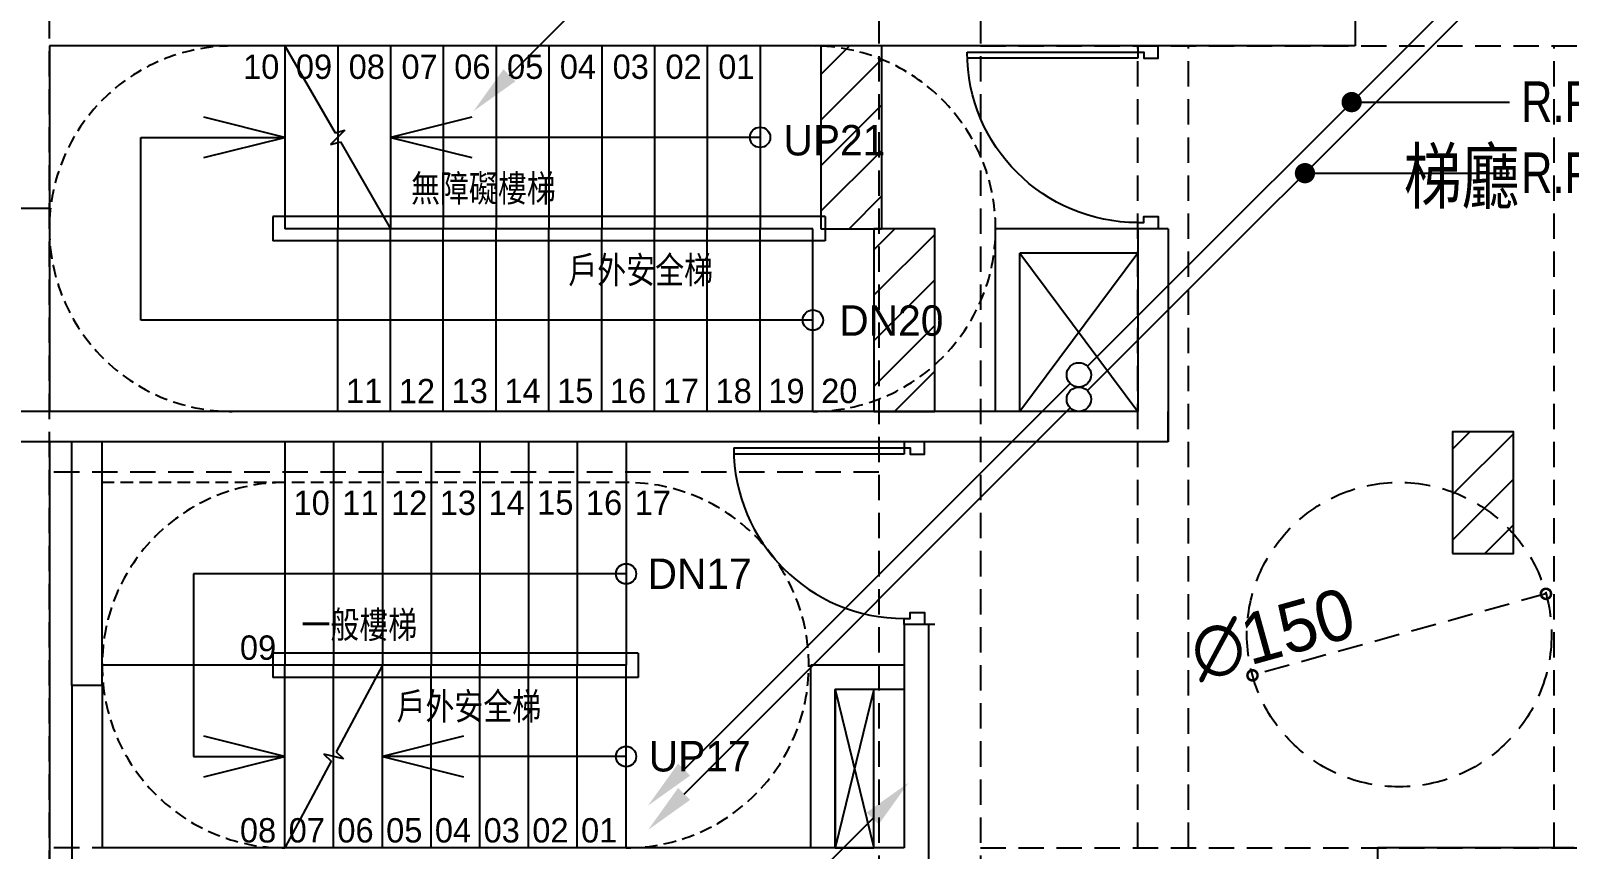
# Model space of a CAD drawing. Header units: millimetres. Extents: x 98197 to 106565, y 53890 to 60222.
# Drawn here: x 103138 to 103895, y 55815 to 56218 of the extents above; entities that cross this region are included whole.
import ezdxf
from ezdxf.enums import TextEntityAlignment as Align

# ---------------------------------------------------------------- set-up
doc = ezdxf.new("R2010")
doc.units = ezdxf.units.MM
doc.header["$LTSCALE"] = 50
doc.header["$MEASUREMENT"] = 0
doc.header["$PDMODE"] = 1
for name, pattern in [('DASHED2', [0.375, 0.25, -0.125]), ('HIDDEN', [0.375, 0.25, -0.125]), ('HIDDEN2', [0.1875, 0.125, -0.0625])]:
    doc.linetypes.add(name, pattern=pattern)
doc.layers.get('0').update_dxf_attribs({"color": 8, "linetype": 'CONTINUOUS'})
doc.layers.get('Defpoints').update_dxf_attribs({"color": 8, "linetype": 'CONTINUOUS'})
doc.layers.add('00', color=7, linetype='HIDDEN')
doc.layers.add('36雨排水', color=3, linetype='CONTINUOUS')
doc.styles.add('CHINA', font='c2', dxfattribs={"bigfont": 'china'})
doc.styles.add('JEH', font='c2.shx', dxfattribs={"bigfont": 'china.shx'})
doc.styles.add('NOTHING', font='c2.shx', dxfattribs={"bigfont": 'china.shx'})
doc.dimstyles.new('JEH', dxfattribs={"dimscale": 10, "dimtxt": 3, "dimasz": 4, "dimexe": 1, "dimexo": 1, "dimgap": 0.09, "dimtad": 1, "dimdsep": 46, "dimtxsty": 'JEH', "dimblk": 'DOTSMALL', "dimcen": 0.1, "dimadec": 0, "dimazin": 0, "dimtfac": 1, "dimtdec": 1, "dimtmove": 2, "dimatfit": 3, "dimfxl": 1, "dimtolj": 1, "dimtzin": 0, "dimarcsym": 0})

# ---------------------------------------------------------------- blocks, each defined once
blk = doc.blocks.new('1111111')
at = {"layer": '36雨排水', "linetype": 'Continuous'}
for p, q in [((4902.82, 3830.25), (4712.61, 3640.04)), ((4842.71, 3770.15), (4920.5, 3770.15)), ((4513.91, 3441.34), (4704.12, 3631.56))]:
    blk.add_line(p, q, dxfattribs=at)
at = {"layer": '36雨排水', "linetype": 'Continuous', "const_width": 5}
blk.add_lwpolyline([(4840.21, 3770.15, 1), (4845.21, 3770.15, 1)], format="xyb", close=True, dxfattribs=at)
at = {"layer": '36雨排水', "linetype": 'Continuous'}
blk.add_circle((4708.36, 3635.8), 6, dxfattribs=at)
for points in [[(4899.87, 3833.2), (4905.76, 3827.31), (4920.5, 3847.93)], [(4516.86, 3438.4), (4510.96, 3444.29), (4496.23, 3423.67)]]:
    blk.add_solid(points, dxfattribs=at)
at = {"layer": '36雨排水', "linetype": 'Continuous', "style": 'CHINA', "width": 0.8}
blk.add_text('R.P2"%%CP.V.C', height=20, dxfattribs=at).set_placement((4926.16, 3760.37))
blk = doc.blocks.new('535453')
at = {"layer": '36雨排水', "linetype": 'Continuous'}
for p, q in [((64954.58, 13976.81), (64764.37, 13786.59)), ((64894.48, 13916.7), (64972.26, 13916.7)), ((64565.68, 13587.9), (64755.89, 13778.11))]:
    blk.add_line(p, q, dxfattribs=at)
at = {"layer": '36雨排水', "color": 3, "linetype": 'Continuous'}
for p, q in [((64954.58, 13964.81), (64764.37, 13774.59)), ((64871.48, 13881.7), (64972.26, 13881.7)), ((64565.68, 13575.9), (64755.89, 13766.11))]:
    blk.add_line(p, q, dxfattribs=at)
at = {"layer": '36雨排水', "linetype": 'Continuous', "const_width": 5}
blk.add_lwpolyline([(64891.98, 13916.7, 1), (64896.98, 13916.7, 1)], format="xyb", close=True, dxfattribs=at)
at = {"layer": '36雨排水', "color": 3, "linetype": 'Continuous', "const_width": 5}
blk.add_lwpolyline([(64868.98, 13881.7, 1), (64873.98, 13881.7, 1)], format="xyb", close=True, dxfattribs=at)
at = {"layer": '36雨排水', "linetype": 'Continuous'}
blk.add_circle((64760.13, 13782.35), 6, dxfattribs=at)
at = {"layer": '36雨排水', "color": 3, "linetype": 'Continuous'}
blk.add_circle((64760.13, 13770.35), 6, dxfattribs=at)
at = {"layer": '36雨排水', "linetype": 'Continuous'}
for points in [[(64951.64, 13979.75), (64957.53, 13973.86), (64972.26, 13994.48)], [(64568.62, 13584.95), (64562.73, 13590.84), (64548, 13570.22)]]:
    blk.add_solid(points, dxfattribs=at)
at = {"layer": '36雨排水', "color": 3, "linetype": 'Continuous'}
for points in [[(64951.64, 13967.75), (64957.53, 13961.86), (64972.26, 13982.48)], [(64568.62, 13572.95), (64562.73, 13578.84), (64548, 13558.22)]]:
    blk.add_solid(points, dxfattribs=at)
at = {"layer": '36雨排水', "color": 1, "linetype": 'Continuous', "style": 'CHINA', "width": 0.8}
for s, p in [('(消防箱排水管)', (65101.72, 13906.2)), ('(消防撒水排水管)', (65101.72, 13871.2))]:
    blk.add_text(s, height=25, dxfattribs=at).set_placement(p)
at = {"layer": '36雨排水', "linetype": 'Continuous', "style": 'CHINA', "width": 0.8}
for p in [(64977.92, 13906.92), (64977.92, 13871.92)]:
    blk.add_text('R.P2"%%CP.V.C', height=20, dxfattribs=at).set_placement(p)
blk = doc.blocks.new('*U50', base_point=(534668.7, 37898.24))
for p, q in [((534676.2, 37943.24), (534661.2, 37943.24)), ((534661.2, 37859.24), (534577.2, 37859.24)), ((534577.2, 37856.24), (534661.2, 37856.24)), ((534661.2, 37856.24), (534661.2, 37859.24)), ((534676.2, 37853.24), (534661.2, 37853.24))]:
    blk.add_line(p, q)
for points in [[(534661.2, 37943.24), (534661.2, 37940.24), (534664.2, 37940.24), (534664.2, 37937.24), (534671.2, 37937.24), (534671.2, 37943.24)], [(534661.2, 37853.24), (534661.2, 37856.24), (534664.2, 37856.24), (534664.2, 37859.24), (534671.2, 37859.24), (534671.2, 37853.24)]]:
    blk.add_lwpolyline(points)
blk.add_arc((534661.2, 37856.24), 84, 90, 180)
blk = doc.blocks.new('*U51', base_point=(534668.7, 37793.24))
for p, q in [((534676.2, 37838.24), (534661.2, 37838.24)), ((534577.2, 37835.24), (534661.2, 37835.24)), ((534661.2, 37832.24), (534577.2, 37832.24)), ((534661.2, 37835.24), (534661.2, 37832.24)), ((534676.2, 37748.24), (534661.2, 37748.24))]:
    blk.add_line(p, q)
for points in [[(534661.2, 37838.24), (534661.2, 37835.24), (534664.2, 37835.24), (534664.2, 37832.24), (534671.2, 37832.24), (534671.2, 37838.24)], [(534661.2, 37748.24), (534661.2, 37751.24), (534664.2, 37751.24), (534664.2, 37754.24), (534671.2, 37754.24), (534671.2, 37748.24)]]:
    blk.add_lwpolyline(points)
blk.add_arc((534661.2, 37835.24), 84, 180, 270)
blk = doc.blocks.new('_DotSmall')
at = {"color": 0, "linetype": 'ByBlock', "const_width": 0.5}
blk.add_lwpolyline([(-0.0625, 0, 1), (0.0625, 0, 1)], format="xyb", close=True, dxfattribs=at)
blk = doc.blocks.new('*D81')
at = {"color": 0, "linetype": 'DASHED2', "lineweight": -2, "transparency": 16777216}
blk.add_line((103883.89, 55940.71), (103739.37, 55900.56), dxfattribs=at)
at = {"layer": 'Defpoints', "color": 0, "linetype": 'DASHED2', "transparency": 16777216}
for p in [(103883.89, 55940.71), (103739.37, 55900.56)]:
    blk.add_point(p, dxfattribs=at)
at = {"color": 0, "linetype": 'DASHED2', "lineweight": -2, "transparency": 16777216, "xscale": 10, "yscale": 10, "zscale": 10}
for p, rotation in [((103883.89, 55940.71), 15.52411099675844), ((103739.37, 55900.56), 195.5241109967585)]:
    blk.add_blockref('_DotSmall', p, dxfattribs=dict(at, rotation=rotation))
at = {"color": 0, "linetype": 'DASHED2', "transparency": 16777216, "insert": (103749.36, 55920.63), "char_height": 25, "attachment_point": 5, "rotation": 15.52411, "style": 'JEH'}
blk.add_mtext('\\A1;∅150', dxfattribs=at)

msp = doc.modelspace()

# ---------------------------------------------------------------- hatches: boundary and pattern name
h = msp.add_hatch()
h.set_pattern_fill('ANSI31', color=256, scale=5, style=0)
h.set_pattern_definition([(45, (66635.389, 53766.744), (-11.22532, 11.22532), [])])
h.paths.add_polyline_path([(103526.857, 56120.566), (103556.857, 56120.566), (103556.857, 56210.566), (103526.857, 56210.566)])
h.paths.add_polyline_path([(103552.857, 56030.566), (103582.857, 56030.566), (103582.857, 56120.566), (103552.857, 56120.566)])
h = msp.add_hatch()
h.set_pattern_fill('ANSI31', color=256, scale=5, style=0)
h.set_pattern_definition([(45, (91983.28, 53676.534), (-11.22532, 11.22532), [])])
h.paths.add_polyline_path([(103837.857, 55960.566), (103867.857, 55960.566), (103867.857, 56020.566), (103837.857, 56020.566)])

# ---------------------------------------------------------------- linework, layer by layer
for p, q in [((103789.857, 56355.566), (103789.857, 56210.566)), ((103789.857, 56210.566), (103146.857, 56210.566)), ((103146.857, 56210.566), (103146.857, 56130.566)), ((103262.857, 56210.566), (103262.857, 56120.566)), ((103262.857, 56210.566), (103287.557, 56167.816)), ((103288.857, 56210.566), (103288.857, 56120.566)), ((103314.857, 56210.566), (103314.857, 56120.566)), ((103340.857, 56210.566), (103340.857, 56120.566)), ((103366.857, 56210.566), (103366.857, 56120.566)), ((103392.857, 56210.566), (103392.857, 56120.566)), ((103418.857, 56210.566), (103418.857, 56120.566)), ((103444.857, 56210.566), (103444.857, 56120.566)), ((103470.857, 56210.566), (103470.857, 56120.566)), ((103496.857, 56210.566), (103496.857, 56120.566)), ((103292.406, 56169.117), (103285.309, 56162.016)), ((103287.557, 56167.816), (103292.406, 56169.117)), ((103191.857, 56165.566), (103262.857, 56165.566)), ((103191.857, 56075.566), (103191.857, 56165.566)), ((103285.309, 56162.016), (103290.157, 56163.316)), ((103290.157, 56163.316), (103314.857, 56120.566)), ((103496.857, 56165.566), (103314.857, 56165.566)), ((103146.857, 56130.566), (103131.857, 56130.566)), ((103146.857, 56130.566), (103146.857, 56030.566)), ((103528.857, 56126.566), (103256.857, 56126.566)), ((103256.857, 56126.566), (103256.857, 56114.566)), ((103522.857, 56120.566), (103262.857, 56120.566)), ((103288.857, 56030.566), (103288.857, 56120.566)), ((103314.857, 56030.566), (103314.857, 56120.566)), ((103340.857, 56030.566), (103340.857, 56120.566)), ((103366.857, 56030.566), (103366.857, 56120.566)), ((103392.857, 56030.566), (103392.857, 56120.566)), ((103418.857, 56030.566), (103418.857, 56120.566)), ((103444.857, 56030.566), (103444.857, 56120.566)), ((103470.857, 56030.566), (103470.857, 56120.566)), ((103496.857, 56030.566), (103496.857, 56120.566)), ((103522.857, 56030.566), (103522.857, 56120.566)), ((103528.857, 56126.566), (103528.857, 56114.566)), ((103612.857, 56030.566), (103612.857, 56120.566)), ((103682.857, 56120.566), (103682.857, 56030.566)), ((103697.857, 56120.566), (103697.857, 56015.566)), ((103528.857, 56114.566), (103256.857, 56114.566)), ((103624.857, 56030.566), (103624.857, 56108.566)), ((103682.857, 56108.566), (103624.857, 56108.566)), ((103682.857, 56108.566), (103624.857, 56030.566)), ((103624.857, 56108.566), (103682.857, 56030.566)), ((103522.857, 56075.566), (103191.857, 56075.566)), ((103682.857, 56030.566), (103131.857, 56030.566)), ((103697.857, 56015.566), (103697.857, 56030.566)), ((103157.857, 56015.566), (102957.857, 56015.566)), ((103157.857, 56015.566), (103131.857, 56015.566)), ((103146.857, 56015.566), (103146.857, 55670.566)), ((103697.857, 56015.566), (103157.857, 56015.566)), ((103157.857, 55895.566), (103157.857, 56015.566)), ((103172.857, 55895.566), (103172.857, 56015.566)), ((103262.857, 56015.566), (103262.857, 55905.566)), ((103286.857, 56015.566), (103286.857, 55905.566)), ((103310.857, 56015.566), (103310.857, 55905.566)), ((103334.857, 56015.566), (103334.857, 55905.566)), ((103358.857, 56015.566), (103358.857, 55905.566)), ((103382.857, 56015.566), (103382.857, 55905.566)), ((103406.857, 56015.566), (103406.857, 55905.566)), ((103430.857, 56015.566), (103430.857, 55905.566)), ((103430.857, 55950.566), (103217.857, 55950.566)), ((103217.857, 55950.566), (103217.857, 55860.566)), ((103567.857, 55925.566), (103567.857, 55815.566)), ((103579.857, 55925.566), (103579.857, 55800.566)), ((103436.857, 55911.566), (103256.857, 55911.566)), ((103256.857, 55911.566), (103256.857, 55899.566)), ((103436.857, 55911.566), (103436.857, 55899.566)), ((103430.857, 55905.566), (103172.857, 55905.566)), ((103262.857, 55815.566), (103262.857, 55905.566)), ((103286.857, 55815.566), (103286.857, 55905.566)), ((103310.857, 55905.566), (103288.057, 55862.816)), ((103310.857, 55815.566), (103310.857, 55905.566)), ((103334.857, 55815.566), (103334.857, 55905.566)), ((103358.857, 55815.566), (103358.857, 55905.566)), ((103382.857, 55815.566), (103382.857, 55905.566)), ((103406.857, 55815.566), (103406.857, 55905.566)), ((103430.857, 55815.566), (103430.857, 55905.566)), ((103521.857, 55815.566), (103521.857, 55905.566)), ((103157.857, 55895.566), (103157.857, 55800.566)), ((103172.857, 55895.566), (103157.857, 55895.566)), ((103172.857, 55895.566), (103172.857, 55815.566)), ((103436.857, 55899.566), (103256.857, 55899.566)), ((103533.857, 55815.566), (103533.857, 55893.566)), ((103567.857, 55893.566), (103533.857, 55893.566)), ((103533.857, 55893.566), (103552.857, 55815.566)), ((103552.857, 55893.566), (103533.857, 55815.566)), ((103217.857, 55860.566), (103262.857, 55860.566)), ((103285.657, 55858.316), (103262.857, 55815.566)), ((103291.656, 55859.452), (103282.059, 55861.681)), ((103282.059, 55861.681), (103285.657, 55858.316)), ((103288.057, 55862.816), (103291.656, 55859.452)), ((103430.857, 55860.566), (103310.857, 55860.566)), ((103567.857, 55815.566), (103172.857, 55815.566)), ((103897.857, 55815.566), (103800.857, 55815.566)), ((103800.857, 55815.566), (103800.857, 55670.566))]:
    msp.add_line(p, q)
at = {"extrusion": (0, 0, -1)}
for p, q in [((103682.857, 56120.566), (103612.857, 56120.566)), ((103567.857, 55905.566), (103521.857, 55905.566))]:
    msp.add_line(p, q, dxfattribs=at)
at = {"linetype": 'HIDDEN2'}
msp.add_line((103431.857, 55995.566), (103172.857, 55995.566), dxfattribs=at)
for points in [[(103526.857, 56120.566), (103556.857, 56120.566), (103556.857, 56210.566), (103526.857, 56210.566)], [(103552.857, 56030.566), (103582.857, 56030.566), (103582.857, 56120.566), (103552.857, 56120.566)], [(103837.857, 55960.566), (103867.857, 55960.566), (103867.857, 56020.566), (103837.857, 56020.566)], [(103552.857, 55893.566), (103533.857, 55893.566), (103533.857, 55815.566), (103552.857, 55815.566)]]:
    msp.add_lwpolyline(points, close=True)
for points in [[(103222.857, 56155.566), (103262.857, 56165.566), (103222.857, 56175.566)], [(103354.857, 56175.566), (103314.857, 56165.566), (103354.857, 56155.566)], [(103222.857, 55850.566), (103262.857, 55860.566), (103222.857, 55870.566)], [(103350.857, 55870.566), (103310.857, 55860.566), (103350.857, 55850.566)]]:
    msp.add_lwpolyline(points)
for centre in [(103496.857, 56165.566), (103522.857, 56075.566), (103430.857, 55950.566), (103430.857, 55860.566)]:
    msp.add_circle(centre, 5)
at = {"linetype": 'DASHED2'}
msp.add_circle((103811.631, 55920.632), 75, dxfattribs=at)
at = {"linetype": 'HIDDEN2'}
for centre, start, end in [((103236.857, 56120.566), 90, 270), ((103522.857, 56120.566), 270, 90), ((103262.857, 55905.566), 90, 270), ((103430.857, 55905.566), 270, 90)]:
    msp.add_arc(centre, 90, start, end, dxfattribs=at)
at = {"layer": '00'}
for p, q in [((103146.857, 55670.566), (103146.857, 56355.566)), ((103555.357, 56355.566), (103555.357, 55670.566)), ((103605.357, 56355.566), (103605.357, 55670.566)), ((103555.357, 56210.566), (103146.857, 56210.566)), ((103605.357, 56210.566), (104207.857, 56210.566)), ((103682.857, 55815.566), (103682.857, 56210.566)), ((103707.857, 55815.566), (103707.857, 56210.566)), ((103887.857, 55815.566), (103887.857, 56210.566)), ((103555.357, 56030.566), (103146.857, 56030.566)), ((103555.357, 56000.566), (103146.857, 56000.566)), ((103555.357, 55815.566), (103146.857, 55815.566)), ((103605.357, 55815.566), (104207.857, 55815.566))]:
    msp.add_line(p, q, dxfattribs=at)

# ---------------------------------------------------------------- block references
at = {"xscale": -1, "rotation": 180}
msp.add_blockref('*U50', (103690.357, 56165.566), dxfattribs=at)
msp.add_blockref('*U51', (103575.357, 55970.566))
at = {"layer": '36雨排水', "linetype": 'Continuous'}
for p in [(98859.494, 52754.768), (98649.494, 51999.768), (99314.494, 51999.768)]:
    msp.add_blockref('1111111', p, dxfattribs=at)
at = {"layer": '36雨排水'}
msp.add_blockref('535453', (38893.727, 42266.215), dxfattribs=at)

# ---------------------------------------------------------------- texts
at = {"style": 'NOTHING'}
for s, height, p in [('10', 12, (103251.175, 56200.365)), ('09', 12, (103277.175, 56200.365)), ('08', 12, (103303.175, 56200.365)), ('07', 12, (103329.175, 56200.365)), ('06', 12, (103355.175, 56200.365)), ('05', 12, (103381.175, 56200.365)), ('04', 12, (103407.175, 56200.365)), ('03', 12, (103433.175, 56200.365)), ('02', 12, (103459.175, 56200.365)), ('01', 12, (103485.175, 56200.365)), ('UP21', 15, (103533.455, 56164.159)), ('DN20', 15, (103561.511, 56075.326)), ('11', 12, (103301.867, 56040.654)), ('12', 12, (103327.867, 56040.654)), ('13', 12, (103353.867, 56040.654)), ('14', 12, (103379.867, 56040.654)), ('15', 12, (103405.867, 56040.654)), ('16', 12, (103431.867, 56040.654)), ('17', 12, (103457.867, 56040.654)), ('18', 12, (103483.867, 56040.654)), ('19', 12, (103509.867, 56040.654)), ('20', 12, (103535.867, 56040.654)), ('10', 12, (103276.034, 55985.577)), ('12', 12, (103324.034, 55985.577)), ('13', 12, (103348.034, 55985.577)), ('15', 12, (103396.034, 55985.577)), ('16', 12, (103420.034, 55985.577)), ('11', 12, (103300.034, 55985.577)), ('14', 12, (103372.034, 55985.577)), ('17', 12, (103444.034, 55985.577)), ('DN17', 15, (103467.106, 55950.609)), ('09', 12, (103249.622, 55914.231)), ('UP17', 15, (103467.106, 55860.609)), ('08', 12, (103249.622, 55824.231)), ('07', 12, (103273.622, 55824.231)), ('06', 12, (103297.622, 55824.231)), ('05', 12, (103321.622, 55824.231)), ('04', 12, (103345.622, 55824.231)), ('03', 12, (103369.622, 55824.231)), ('02', 12, (103393.622, 55824.231)), ('01', 12, (103417.622, 55824.231))]:
    msp.add_text(s, height=height, rotation=360, dxfattribs=at).set_placement(p, align=Align.MIDDLE)
for s, height, p in [('梯廳', 30, (103813.892, 56130.381)), ('無障礙樓梯', 15, (103324.978, 56132.414)), ('戶外安全梯', 15, (103402.433, 56092.2)), ('一般樓梯', 15, (103270.978, 55917.414)), ('戶外安全梯', 15, (103317.817, 55877.278))]:
    msp.add_text(s, height=height, dxfattribs=at).set_placement(p)

# ---------------------------------------------------------------- dimensions: what is measured, and where the dimension line sits
at = {"linetype": 'DASHED2'}
dim = msp.add_diameter_dim_2p(p1=(103883.894, 55940.705), p2=(103739.367, 55900.559), dimstyle='JEH', override={"dimtxt": 2.5, "dimasz": 1}, dxfattribs=at)
dim.commit()
dim.dimension.update_dxf_attribs({"geometry": '*D81', "text_midpoint": (103749.365, 55920.632), "dimtype": 131})

doc.saveas('drawing.dxf')
